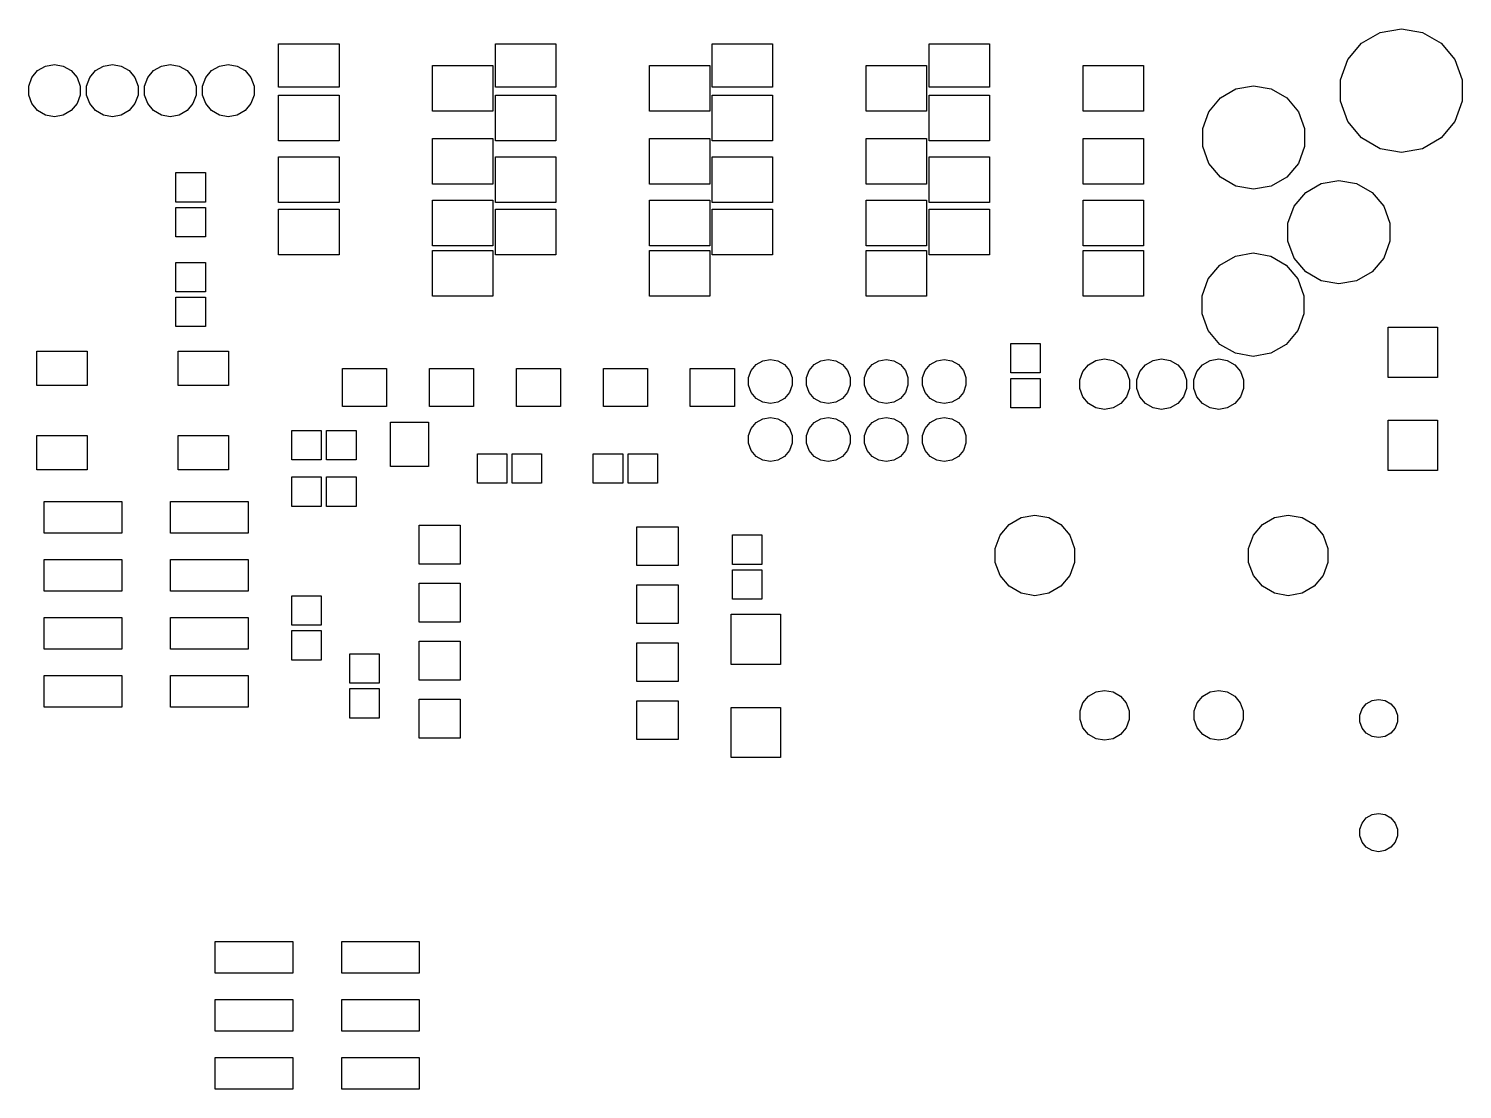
# Model space of a CAD drawing. Extents: x 0 to 100, y -163 to 0.
# Drawn here: x 37.4 to 100.2, y -46.2 to 0.2 of the extents above; entities that cross this region are included whole.
import ezdxf

# ---------------------------------------------------------------- set-up
doc = ezdxf.new("R2010")
doc.units = 0
doc.header["$MEASUREMENT"] = 0
doc.layers.add('BLACK', color=7, linetype='CONTINUOUS')

msp = doc.modelspace()

# ---------------------------------------------------------------- linework, layer by layer
at = {"layer": 'Black'}
for p, q in [((95.7578, -0.42378), (96.573, 0.04686)), ((96.573, 0.04686), (97.5, 0.21031)), ((97.5, 0.21031), (98.427, 0.04686)), ((98.427, 0.04686), (99.2422, -0.42378)), ((48.3029, -2.34744), (48.3029, -0.44884)), ((48.3029, -0.44884), (50.9508, -0.44884)), ((50.9508, -0.44884), (50.9508, -2.34744)), ((57.8029, -2.34744), (57.8029, -0.44884)), ((57.8029, -0.44884), (60.4508, -0.44884)), ((60.4508, -0.44884), (60.4508, -2.34744)), ((67.3029, -2.34744), (67.3029, -0.44884)), ((67.3029, -0.44884), (69.9508, -0.44884)), ((69.9508, -0.44884), (69.9508, -2.34744)), ((76.8029, -2.34744), (76.8029, -0.44884)), ((76.8029, -0.44884), (79.4508, -0.44884)), ((79.4508, -0.44884), (79.4508, -2.34744)), ((95.1528, -1.14484), (95.7578, -0.42378)), ((99.2422, -0.42378), (99.8472, -1.14484)), ((94.8309, -2.02936), (95.1528, -1.14484)), ((99.8472, -1.14484), (100.169, -2.02936)), ((37.4891, -1.92792), (37.7446, -1.62353)), ((37.7446, -1.62353), (38.0887, -1.42485)), ((38.0887, -1.42485), (38.48, -1.35585)), ((38.48, -1.35585), (38.8713, -1.42485)), ((38.8713, -1.42485), (39.2154, -1.62353)), ((39.2154, -1.62353), (39.4709, -1.92792)), ((40.0291, -1.92792), (40.2846, -1.62353)), ((40.2846, -1.62353), (40.6287, -1.42485)), ((40.6287, -1.42485), (41.02, -1.35585)), ((41.02, -1.35585), (41.4113, -1.42485)), ((41.4113, -1.42485), (41.7554, -1.62353)), ((41.7554, -1.62353), (42.0109, -1.92792)), ((42.5691, -1.92792), (42.8246, -1.62353)), ((42.8246, -1.62353), (43.1687, -1.42485)), ((43.1687, -1.42485), (43.56, -1.35585)), ((43.56, -1.35585), (43.9513, -1.42485)), ((43.9513, -1.42485), (44.2954, -1.62353)), ((44.2954, -1.62353), (44.5509, -1.92792)), ((45.1091, -1.92792), (45.3646, -1.62353)), ((45.3646, -1.62353), (45.7087, -1.42485)), ((45.7087, -1.42485), (46.1, -1.35585)), ((46.1, -1.35585), (46.4913, -1.42485)), ((46.4913, -1.42485), (46.8354, -1.62353)), ((46.8354, -1.62353), (47.0909, -1.92792)), ((55.0492, -3.39773), (55.0492, -1.40007)), ((55.0492, -1.40007), (57.6971, -1.40007)), ((57.6971, -1.40007), (57.6971, -3.39773)), ((64.5492, -3.39773), (64.5492, -1.40007)), ((64.5492, -1.40007), (67.1971, -1.40007)), ((67.1971, -1.40007), (67.1971, -3.39773)), ((74.0492, -3.39773), (74.0492, -1.40007)), ((74.0492, -1.40007), (76.6971, -1.40007)), ((76.6971, -1.40007), (76.6971, -3.39773)), ((83.5492, -3.39773), (83.5492, -1.40007)), ((83.5492, -1.40007), (86.1971, -1.40007)), ((86.1971, -1.40007), (86.1971, -3.39773)), ((37.3532, -2.30132), (37.4891, -1.92792)), ((37.3532, -2.69868), (37.3532, -2.30132)), ((39.4709, -1.92792), (39.6068, -2.30132)), ((39.6068, -2.30132), (39.6068, -2.69868)), ((39.8932, -2.30132), (40.0291, -1.92792)), ((39.8932, -2.69868), (39.8932, -2.30132)), ((42.0109, -1.92792), (42.1468, -2.30132)), ((42.1468, -2.30132), (42.1468, -2.69868)), ((42.4332, -2.30132), (42.5691, -1.92792)), ((42.4332, -2.69868), (42.4332, -2.30132)), ((44.5509, -1.92792), (44.6868, -2.30132)), ((44.6868, -2.30132), (44.6868, -2.69868)), ((44.9732, -2.30132), (45.1091, -1.92792)), ((44.9732, -2.69868), (44.9732, -2.30132)), ((47.0909, -1.92792), (47.2268, -2.30132)), ((47.2268, -2.30132), (47.2268, -2.69868)), ((50.9508, -2.34744), (48.3029, -2.34744)), ((60.4508, -2.34744), (57.8029, -2.34744)), ((69.9508, -2.34744), (67.3029, -2.34744)), ((79.4508, -2.34744), (76.8029, -2.34744)), ((89.5688, -2.82113), (90.2504, -2.42763)), ((90.2504, -2.42763), (91.0254, -2.29098)), ((91.0254, -2.29098), (91.8004, -2.42763)), ((91.8004, -2.42763), (92.482, -2.82113)), ((94.8309, -2.97064), (94.8309, -2.02936)), ((100.169, -2.02936), (100.169, -2.97064)), ((37.4891, -3.07208), (37.3532, -2.69868)), ((37.7446, -3.37647), (37.4891, -3.07208)), ((39.4709, -3.07208), (39.2154, -3.37647)), ((39.6068, -2.69868), (39.4709, -3.07208)), ((40.0291, -3.07208), (39.8932, -2.69868)), ((40.2846, -3.37647), (40.0291, -3.07208)), ((42.0109, -3.07208), (41.7554, -3.37647)), ((42.1468, -2.69868), (42.0109, -3.07208)), ((42.5691, -3.07208), (42.4332, -2.69868)), ((42.8246, -3.37647), (42.5691, -3.07208)), ((44.5509, -3.07208), (44.2954, -3.37647)), ((44.6868, -2.69868), (44.5509, -3.07208)), ((45.1091, -3.07208), (44.9732, -2.69868)), ((45.3646, -3.37647), (45.1091, -3.07208)), ((47.0909, -3.07208), (46.8354, -3.37647)), ((47.2268, -2.69868), (47.0909, -3.07208)), ((48.3029, -4.69821), (48.3029, -2.70055)), ((48.3029, -2.70055), (50.9508, -2.70055)), ((50.9508, -2.70055), (50.9508, -4.69821)), ((57.8029, -4.69821), (57.8029, -2.70055)), ((57.8029, -2.70055), (60.4508, -2.70055)), ((60.4508, -2.70055), (60.4508, -4.69821)), ((67.3029, -4.69821), (67.3029, -2.70055)), ((67.3029, -2.70055), (69.9508, -2.70055)), ((69.9508, -2.70055), (69.9508, -4.69821)), ((76.8029, -4.69821), (76.8029, -2.70055)), ((76.8029, -2.70055), (79.4508, -2.70055)), ((79.4508, -2.70055), (79.4508, -4.69821)), ((89.063, -3.42399), (89.5688, -2.82113)), ((92.482, -2.82113), (92.9878, -3.42399)), ((95.1528, -3.85516), (94.8309, -2.97064)), ((100.169, -2.97064), (99.8472, -3.85516)), ((38.0887, -3.57515), (37.7446, -3.37647)), ((38.48, -3.64415), (38.0887, -3.57515)), ((38.8713, -3.57515), (38.48, -3.64415)), ((39.2154, -3.37647), (38.8713, -3.57515)), ((40.6287, -3.57515), (40.2846, -3.37647)), ((41.02, -3.64415), (40.6287, -3.57515)), ((41.4113, -3.57515), (41.02, -3.64415)), ((41.7554, -3.37647), (41.4113, -3.57515)), ((43.1687, -3.57515), (42.8246, -3.37647)), ((43.56, -3.64415), (43.1687, -3.57515)), ((43.9513, -3.57515), (43.56, -3.64415)), ((44.2954, -3.37647), (43.9513, -3.57515)), ((45.7087, -3.57515), (45.3646, -3.37647)), ((46.1, -3.64415), (45.7087, -3.57515)), ((46.4913, -3.57515), (46.1, -3.64415)), ((46.8354, -3.37647), (46.4913, -3.57515)), ((57.6971, -3.39773), (55.0492, -3.39773)), ((67.1971, -3.39773), (64.5492, -3.39773)), ((76.6971, -3.39773), (74.0492, -3.39773)), ((86.1971, -3.39773), (83.5492, -3.39773)), ((88.7938, -4.16351), (89.063, -3.42399)), ((92.9878, -3.42399), (93.257, -4.16351)), ((88.7938, -4.95049), (88.7938, -4.16351)), ((93.257, -4.16351), (93.257, -4.95049)), ((95.7578, -4.57622), (95.1528, -3.85516)), ((99.8472, -3.85516), (99.2422, -4.57622)), ((50.9508, -4.69821), (48.3029, -4.69821)), ((55.0492, -6.59813), (55.0492, -4.60047)), ((55.0492, -4.60047), (57.6971, -4.60047)), ((57.6971, -4.60047), (57.6971, -6.59813)), ((60.4508, -4.69821), (57.8029, -4.69821)), ((64.5492, -6.59813), (64.5492, -4.60047)), ((64.5492, -4.60047), (67.1971, -4.60047)), ((67.1971, -4.60047), (67.1971, -6.59813)), ((69.9508, -4.69821), (67.3029, -4.69821)), ((74.0492, -6.59813), (74.0492, -4.60047)), ((74.0492, -4.60047), (76.6971, -4.60047)), ((76.6971, -4.60047), (76.6971, -6.59813)), ((79.4508, -4.69821), (76.8029, -4.69821)), ((83.5492, -6.59813), (83.5492, -4.60047)), ((83.5492, -4.60047), (86.1971, -4.60047)), ((86.1971, -4.60047), (86.1971, -6.59813)), ((89.063, -5.69001), (88.7938, -4.95049)), ((93.257, -4.95049), (92.9878, -5.69001)), ((96.573, -5.04686), (95.7578, -4.57622)), ((99.2422, -4.57622), (98.427, -5.04686)), ((48.3029, -7.39823), (48.3029, -5.40057)), ((48.3029, -5.40057), (50.9508, -5.40057)), ((50.9508, -5.40057), (50.9508, -7.39823)), ((57.8029, -7.39823), (57.8029, -5.40057)), ((57.8029, -5.40057), (60.4508, -5.40057)), ((60.4508, -5.40057), (60.4508, -7.39823)), ((67.3029, -7.39823), (67.3029, -5.40057)), ((67.3029, -5.40057), (69.9508, -5.40057)), ((69.9508, -5.40057), (69.9508, -7.39823)), ((76.8029, -7.39823), (76.8029, -5.40057)), ((76.8029, -5.40057), (79.4508, -5.40057)), ((79.4508, -5.40057), (79.4508, -7.39823)), ((97.5, -5.21031), (96.573, -5.04686)), ((98.427, -5.04686), (97.5, -5.21031)), ((43.8055, -7.3825), (43.8055, -6.0935)), ((43.8055, -6.0935), (45.0945, -6.0935)), ((45.0945, -6.0935), (45.0945, -7.3825)), ((89.5688, -6.29287), (89.063, -5.69001)), ((92.9878, -5.69001), (92.482, -6.29287)), ((57.6971, -6.59813), (55.0492, -6.59813)), ((67.1971, -6.59813), (64.5492, -6.59813)), ((76.6971, -6.59813), (74.0492, -6.59813)), ((86.1971, -6.59813), (83.5492, -6.59813)), ((90.2504, -6.68636), (89.5688, -6.29287)), ((91.0254, -6.82302), (90.2504, -6.68636)), ((91.8004, -6.68636), (91.0254, -6.82302)), ((92.482, -6.29287), (91.8004, -6.68636)), ((93.305, -6.96413), (93.9866, -6.57063)), ((93.9866, -6.57063), (94.7616, -6.43398)), ((94.7616, -6.43398), (95.5366, -6.57063)), ((95.5366, -6.57063), (96.2182, -6.96413)), ((45.0945, -7.3825), (43.8055, -7.3825)), ((50.9508, -7.39823), (48.3029, -7.39823)), ((55.0492, -9.29815), (55.0492, -7.30049)), ((55.0492, -7.30049), (57.6971, -7.30049)), ((57.6971, -7.30049), (57.6971, -9.29815)), ((60.4508, -7.39823), (57.8029, -7.39823)), ((64.5492, -9.29815), (64.5492, -7.30049)), ((64.5492, -7.30049), (67.1971, -7.30049)), ((67.1971, -7.30049), (67.1971, -9.29815)), ((69.9508, -7.39823), (67.3029, -7.39823)), ((74.0492, -9.29815), (74.0492, -7.30049)), ((74.0492, -7.30049), (76.6971, -7.30049)), ((76.6971, -7.30049), (76.6971, -9.29815)), ((79.4508, -7.39823), (76.8029, -7.39823)), ((83.5492, -9.29815), (83.5492, -7.30049)), ((83.5492, -7.30049), (86.1971, -7.30049)), ((86.1971, -7.30049), (86.1971, -9.29815)), ((92.7992, -7.56699), (93.305, -6.96413)), ((96.2182, -6.96413), (96.724, -7.56699)), ((43.8055, -8.9065), (43.8055, -7.6175)), ((43.8055, -7.6175), (45.0945, -7.6175)), ((45.0945, -7.6175), (45.0945, -8.9065)), ((48.3029, -9.69693), (48.3029, -7.69927)), ((48.3029, -7.69927), (50.9508, -7.69927)), ((50.9508, -7.69927), (50.9508, -9.69693)), ((57.8029, -9.69693), (57.8029, -7.69927)), ((57.8029, -7.69927), (60.4508, -7.69927)), ((60.4508, -7.69927), (60.4508, -9.69693)), ((67.3029, -9.69693), (67.3029, -7.69927)), ((67.3029, -7.69927), (69.9508, -7.69927)), ((69.9508, -7.69927), (69.9508, -9.69693)), ((76.8029, -9.69693), (76.8029, -7.69927)), ((76.8029, -7.69927), (79.4508, -7.69927)), ((79.4508, -7.69927), (79.4508, -9.69693)), ((92.53, -8.30651), (92.7992, -7.56699)), ((96.724, -7.56699), (96.9932, -8.30651)), ((92.53, -9.09349), (92.53, -8.30651)), ((96.9932, -8.30651), (96.9932, -9.09349)), ((45.0945, -8.9065), (43.8055, -8.9065)), ((57.6971, -9.29815), (55.0492, -9.29815)), ((67.1971, -9.29815), (64.5492, -9.29815)), ((76.6971, -9.29815), (74.0492, -9.29815)), ((86.1971, -9.29815), (83.5492, -9.29815)), ((92.7992, -9.83301), (92.53, -9.09349)), ((96.9932, -9.09349), (96.724, -9.83301)), ((43.8055, -11.3125), (43.8055, -10.0235)), ((43.8055, -10.0235), (45.0945, -10.0235)), ((45.0945, -10.0235), (45.0945, -11.3125)), ((50.9508, -9.69693), (48.3029, -9.69693)), ((55.0492, -11.4978), (55.0492, -9.50013)), ((55.0492, -9.50013), (57.6971, -9.50013)), ((57.6971, -9.50013), (57.6971, -11.4978)), ((60.4508, -9.69693), (57.8029, -9.69693)), ((64.5492, -11.4978), (64.5492, -9.50013)), ((64.5492, -9.50013), (67.1971, -9.50013)), ((67.1971, -9.50013), (67.1971, -11.4978)), ((69.9508, -9.69693), (67.3029, -9.69693)), ((74.0492, -11.4978), (74.0492, -9.50013)), ((74.0492, -9.50013), (76.6971, -9.50013)), ((76.6971, -9.50013), (76.6971, -11.4978)), ((79.4508, -9.69693), (76.8029, -9.69693)), ((83.5492, -11.4978), (83.5492, -9.50013)), ((83.5492, -9.50013), (86.1971, -9.50013)), ((86.1971, -9.50013), (86.1971, -11.4978)), ((89.5434, -10.1419), (90.225, -9.74843)), ((90.225, -9.74843), (91, -9.61178)), ((91, -9.61178), (91.775, -9.74843)), ((91.775, -9.74843), (92.4566, -10.1419)), ((93.305, -10.4359), (92.7992, -9.83301)), ((96.724, -9.83301), (96.2182, -10.4359)), ((89.0376, -10.7448), (89.5434, -10.1419)), ((92.4566, -10.1419), (92.9624, -10.7448)), ((93.9866, -10.8294), (93.305, -10.4359)), ((96.2182, -10.4359), (95.5366, -10.8294)), ((88.7684, -11.4843), (89.0376, -10.7448)), ((92.9624, -10.7448), (93.2316, -11.4843)), ((94.7616, -10.966), (93.9866, -10.8294)), ((95.5366, -10.8294), (94.7616, -10.966)), ((45.0945, -11.3125), (43.8055, -11.3125)), ((43.8055, -12.8365), (43.8055, -11.5475)), ((43.8055, -11.5475), (45.0945, -11.5475)), ((45.0945, -11.5475), (45.0945, -12.8365)), ((57.6971, -11.4978), (55.0492, -11.4978)), ((67.1971, -11.4978), (64.5492, -11.4978)), ((76.6971, -11.4978), (74.0492, -11.4978)), ((86.1971, -11.4978), (83.5492, -11.4978)), ((88.7684, -12.2713), (88.7684, -11.4843)), ((93.2316, -11.4843), (93.2316, -12.2713)), ((89.0376, -13.0108), (88.7684, -12.2713)), ((93.2316, -12.2713), (92.9624, -13.0108)), ((45.0945, -12.8365), (43.8055, -12.8365)), ((89.5434, -13.6137), (89.0376, -13.0108)), ((92.9624, -13.0108), (92.4566, -13.6137)), ((96.9161, -15.0595), (96.9161, -12.8612)), ((96.9161, -12.8612), (99.0839, -12.8612)), ((99.0839, -12.8612), (99.0839, -15.0595)), ((80.3815, -14.8685), (80.3815, -13.5795)), ((80.3815, -13.5795), (81.6705, -13.5795)), ((81.6705, -13.5795), (81.6705, -14.8685)), ((90.225, -14.0072), (89.5434, -13.6137)), ((92.4566, -13.6137), (91.775, -14.0072)), ((37.71, -15.41), (37.71, -13.91)), ((37.71, -13.91), (39.91, -13.91)), ((39.91, -13.91), (39.91, -15.41)), ((43.91, -15.41), (43.91, -13.91)), ((43.91, -13.91), (46.11, -13.91)), ((46.11, -13.91), (46.11, -15.41)), ((69.2293, -14.5002), (69.5197, -14.3326)), ((69.5197, -14.3326), (69.85, -14.2743)), ((69.85, -14.2743), (70.1803, -14.3326)), ((70.1803, -14.3326), (70.4707, -14.5002)), ((71.7693, -14.5002), (72.0597, -14.3326)), ((72.0597, -14.3326), (72.39, -14.2743)), ((72.39, -14.2743), (72.7203, -14.3326)), ((72.7203, -14.3326), (73.0107, -14.5002)), ((74.3093, -14.5002), (74.5997, -14.3326)), ((74.5997, -14.3326), (74.93, -14.2743)), ((74.93, -14.2743), (75.2603, -14.3326)), ((75.2603, -14.3326), (75.5507, -14.5002)), ((76.8493, -14.5002), (77.1397, -14.3326)), ((77.1397, -14.3326), (77.47, -14.2743)), ((77.47, -14.2743), (77.8003, -14.3326)), ((77.8003, -14.3326), (78.0907, -14.5002)), ((83.7852, -14.5141), (84.1173, -14.3224)), ((84.1173, -14.3224), (84.495, -14.2558)), ((84.495, -14.2558), (84.8727, -14.3224)), ((84.8727, -14.3224), (85.2048, -14.5141)), ((86.2852, -14.5141), (86.6173, -14.3224)), ((86.6173, -14.3224), (86.995, -14.2558)), ((86.995, -14.2558), (87.3727, -14.3224)), ((87.3727, -14.3224), (87.7048, -14.5141)), ((88.7852, -14.5141), (89.1173, -14.3224)), ((89.1173, -14.3224), (89.495, -14.2558)), ((89.495, -14.2558), (89.8727, -14.3224)), ((89.8727, -14.3224), (90.2048, -14.5141)), ((91, -14.1438), (90.225, -14.0072)), ((91.775, -14.0072), (91, -14.1438)), ((51.1025, -14.665), (52.1375, -14.665)), ((51.1025, -16.335), (51.1025, -14.665)), ((52.1375, -14.665), (53.0375, -14.665)), ((53.0375, -14.665), (53.0375, -16.335)), ((54.9125, -14.665), (55.9475, -14.665)), ((54.9125, -16.335), (54.9125, -14.665)), ((55.9475, -14.665), (56.8475, -14.665)), ((56.8475, -14.665), (56.8475, -16.335)), ((58.7225, -14.665), (59.7575, -14.665)), ((58.7225, -16.335), (58.7225, -14.665)), ((59.7575, -14.665), (60.6575, -14.665)), ((60.6575, -14.665), (60.6575, -16.335)), ((62.5325, -14.665), (63.5675, -14.665)), ((62.5325, -16.335), (62.5325, -14.665)), ((63.5675, -14.665), (64.4675, -14.665)), ((64.4675, -14.665), (64.4675, -16.335)), ((66.3425, -14.665), (67.3775, -14.665)), ((66.3425, -16.335), (66.3425, -14.665)), ((67.3775, -14.665), (68.2775, -14.665)), ((68.2775, -14.665), (68.2775, -16.335)), ((68.899, -15.0723), (69.0137, -14.7572)), ((68.899, -15.4077), (68.899, -15.0723)), ((69.0137, -14.7572), (69.2293, -14.5002)), ((70.4707, -14.5002), (70.6863, -14.7572)), ((70.6863, -14.7572), (70.801, -15.0723)), ((70.801, -15.0723), (70.801, -15.4077)), ((71.439, -15.0723), (71.5537, -14.7572)), ((71.439, -15.4077), (71.439, -15.0723)), ((71.5537, -14.7572), (71.7693, -14.5002)), ((73.0107, -14.5002), (73.2263, -14.7572)), ((73.2263, -14.7572), (73.341, -15.0723)), ((73.341, -15.0723), (73.341, -15.4077)), ((73.979, -15.0723), (74.0937, -14.7572)), ((73.979, -15.4077), (73.979, -15.0723)), ((74.0937, -14.7572), (74.3093, -14.5002)), ((75.5507, -14.5002), (75.7663, -14.7572)), ((75.7663, -14.7572), (75.881, -15.0723)), ((75.881, -15.0723), (75.881, -15.4077)), ((76.519, -15.0723), (76.6337, -14.7572)), ((76.519, -15.4077), (76.519, -15.0723)), ((76.6337, -14.7572), (76.8493, -14.5002)), ((78.0907, -14.5002), (78.3063, -14.7572)), ((78.3063, -14.7572), (78.421, -15.0723)), ((78.421, -15.0723), (78.421, -15.4077)), ((81.6705, -14.8685), (80.3815, -14.8685)), ((83.4076, -15.1683), (83.5387, -14.8079)), ((83.5387, -14.8079), (83.7852, -14.5141)), ((85.2048, -14.5141), (85.4513, -14.8079)), ((85.4513, -14.8079), (85.5824, -15.1683)), ((85.9076, -15.1683), (86.0387, -14.8079)), ((86.0387, -14.8079), (86.2852, -14.5141)), ((87.7048, -14.5141), (87.9513, -14.8079)), ((87.9513, -14.8079), (88.0824, -15.1683)), ((88.4076, -15.1683), (88.5387, -14.8079)), ((88.5387, -14.8079), (88.7852, -14.5141)), ((90.2048, -14.5141), (90.4513, -14.8079)), ((90.4513, -14.8079), (90.5824, -15.1683)), ((99.0839, -15.0595), (96.9161, -15.0595)), ((39.91, -15.41), (37.71, -15.41)), ((46.11, -15.41), (43.91, -15.41)), ((69.0137, -15.7228), (68.899, -15.4077)), ((70.801, -15.4077), (70.6863, -15.7228)), ((71.5537, -15.7228), (71.439, -15.4077)), ((73.341, -15.4077), (73.2263, -15.7228)), ((74.0937, -15.7228), (73.979, -15.4077)), ((75.881, -15.4077), (75.7663, -15.7228)), ((76.6337, -15.7228), (76.519, -15.4077)), ((78.421, -15.4077), (78.3063, -15.7228)), ((80.3815, -16.3925), (80.3815, -15.1035)), ((80.3815, -15.1035), (81.6705, -15.1035)), ((81.6705, -15.1035), (81.6705, -16.3925)), ((83.4076, -15.5517), (83.4076, -15.1683)), ((83.5387, -15.9121), (83.4076, -15.5517)), ((85.5824, -15.5517), (85.4513, -15.9121)), ((85.5824, -15.1683), (85.5824, -15.5517)), ((85.9076, -15.5517), (85.9076, -15.1683)), ((86.0387, -15.9121), (85.9076, -15.5517)), ((88.0824, -15.5517), (87.9513, -15.9121)), ((88.0824, -15.1683), (88.0824, -15.5517)), ((88.4076, -15.5517), (88.4076, -15.1683)), ((88.5387, -15.9121), (88.4076, -15.5517)), ((90.5824, -15.5517), (90.4513, -15.9121)), ((90.5824, -15.1683), (90.5824, -15.5517)), ((69.2293, -15.9797), (69.0137, -15.7228)), ((69.5197, -16.1474), (69.2293, -15.9797)), ((69.85, -16.2057), (69.5197, -16.1474)), ((70.1803, -16.1474), (69.85, -16.2057)), ((70.4707, -15.9797), (70.1803, -16.1474)), ((70.6863, -15.7228), (70.4707, -15.9797)), ((71.7693, -15.9797), (71.5537, -15.7228)), ((72.0597, -16.1474), (71.7693, -15.9797)), ((72.39, -16.2057), (72.0597, -16.1474)), ((72.7203, -16.1474), (72.39, -16.2057)), ((73.0107, -15.9797), (72.7203, -16.1474)), ((73.2263, -15.7228), (73.0107, -15.9797)), ((74.3093, -15.9797), (74.0937, -15.7228)), ((74.5997, -16.1474), (74.3093, -15.9797)), ((74.93, -16.2057), (74.5997, -16.1474)), ((75.2603, -16.1474), (74.93, -16.2057)), ((75.5507, -15.9797), (75.2603, -16.1474)), ((75.7663, -15.7228), (75.5507, -15.9797)), ((76.8493, -15.9797), (76.6337, -15.7228)), ((77.1397, -16.1474), (76.8493, -15.9797)), ((77.47, -16.2057), (77.1397, -16.1474)), ((77.8003, -16.1474), (77.47, -16.2057)), ((78.0907, -15.9797), (77.8003, -16.1474)), ((78.3063, -15.7228), (78.0907, -15.9797)), ((83.7852, -16.2059), (83.5387, -15.9121)), ((84.1173, -16.3976), (83.7852, -16.2059)), ((85.2048, -16.2059), (84.8727, -16.3976)), ((85.4513, -15.9121), (85.2048, -16.2059)), ((86.2852, -16.2059), (86.0387, -15.9121)), ((86.6173, -16.3976), (86.2852, -16.2059)), ((87.7048, -16.2059), (87.3727, -16.3976)), ((87.9513, -15.9121), (87.7048, -16.2059)), ((88.7852, -16.2059), (88.5387, -15.9121)), ((89.1173, -16.3976), (88.7852, -16.2059)), ((90.2048, -16.2059), (89.8727, -16.3976)), ((90.4513, -15.9121), (90.2048, -16.2059)), ((52.0025, -16.335), (51.1025, -16.335)), ((53.0375, -16.335), (52.0025, -16.335)), ((55.8125, -16.335), (54.9125, -16.335)), ((56.8475, -16.335), (55.8125, -16.335)), ((59.6225, -16.335), (58.7225, -16.335)), ((59.7575, -16.335), (59.6225, -16.335)), ((60.6575, -16.335), (59.7575, -16.335)), ((63.4325, -16.335), (62.5325, -16.335)), ((64.4675, -16.335), (63.4325, -16.335)), ((67.2425, -16.335), (66.3425, -16.335)), ((67.3775, -16.335), (67.2425, -16.335)), ((68.2775, -16.335), (67.3775, -16.335)), ((69.2293, -17.0403), (69.5197, -16.8726)), ((69.5197, -16.8726), (69.85, -16.8143)), ((69.85, -16.8143), (70.1803, -16.8726)), ((70.1803, -16.8726), (70.4707, -17.0403)), ((71.7693, -17.0403), (72.0597, -16.8726)), ((72.0597, -16.8726), (72.39, -16.8143)), ((72.39, -16.8143), (72.7203, -16.8726)), ((72.7203, -16.8726), (73.0107, -17.0403)), ((74.3093, -17.0403), (74.5997, -16.8726)), ((74.5997, -16.8726), (74.93, -16.8143)), ((74.93, -16.8143), (75.2603, -16.8726)), ((75.2603, -16.8726), (75.5507, -17.0403)), ((76.8493, -17.0403), (77.1397, -16.8726)), ((77.1397, -16.8726), (77.47, -16.8143)), ((77.47, -16.8143), (77.8003, -16.8726)), ((77.8003, -16.8726), (78.0907, -17.0403)), ((81.6705, -16.3925), (80.3815, -16.3925)), ((84.495, -16.4642), (84.1173, -16.3976)), ((84.8727, -16.3976), (84.495, -16.4642)), ((86.995, -16.4642), (86.6173, -16.3976)), ((87.3727, -16.3976), (86.995, -16.4642)), ((89.495, -16.4642), (89.1173, -16.3976)), ((89.8727, -16.3976), (89.495, -16.4642)), ((96.9161, -19.1388), (96.9161, -16.9405)), ((96.9161, -16.9405), (99.0839, -16.9405)), ((99.0839, -16.9405), (99.0839, -19.1388)), ((48.8855, -18.6785), (48.8855, -17.3895)), ((48.8855, -17.3895), (50.1745, -17.3895)), ((50.1745, -17.3895), (50.1745, -18.6785)), ((50.4095, -18.6785), (50.4095, -17.3895)), ((50.4095, -17.3895), (51.6985, -17.3895)), ((51.6985, -17.3895), (51.6985, -18.6785)), ((53.205, -17.9225), (53.205, -17.0225)), ((53.205, -17.0225), (54.875, -17.0225)), ((54.875, -17.0225), (54.875, -18.0575)), ((68.899, -17.6123), (69.0137, -17.2972)), ((69.0137, -17.2972), (69.2293, -17.0403)), ((70.4707, -17.0403), (70.6863, -17.2972)), ((70.6863, -17.2972), (70.801, -17.6123)), ((71.439, -17.6123), (71.5537, -17.2972)), ((71.5537, -17.2972), (71.7693, -17.0403)), ((73.0107, -17.0403), (73.2263, -17.2972)), ((73.2263, -17.2972), (73.341, -17.6123)), ((73.979, -17.6123), (74.0937, -17.2972)), ((74.0937, -17.2972), (74.3093, -17.0403)), ((75.5507, -17.0403), (75.7663, -17.2972)), ((75.7663, -17.2972), (75.881, -17.6123)), ((76.519, -17.6123), (76.6337, -17.2972)), ((76.6337, -17.2972), (76.8493, -17.0403)), ((78.0907, -17.0403), (78.3063, -17.2972)), ((78.3063, -17.2972), (78.421, -17.6123)), ((37.71, -19.11), (37.71, -17.61)), ((37.71, -17.61), (39.91, -17.61)), ((39.91, -17.61), (39.91, -19.11)), ((43.91, -19.11), (43.91, -17.61)), ((43.91, -17.61), (46.11, -17.61)), ((46.11, -17.61), (46.11, -19.11)), ((53.205, -18.9575), (53.205, -17.9225)), ((54.875, -18.0575), (54.875, -18.9575)), ((68.899, -17.9477), (68.899, -17.6123)), ((69.0137, -18.2628), (68.899, -17.9477)), ((70.801, -17.9477), (70.6863, -18.2628)), ((70.801, -17.6123), (70.801, -17.9477)), ((71.439, -17.9477), (71.439, -17.6123)), ((71.5537, -18.2628), (71.439, -17.9477)), ((73.341, -17.9477), (73.2263, -18.2628)), ((73.341, -17.6123), (73.341, -17.9477)), ((73.979, -17.9477), (73.979, -17.6123)), ((74.0937, -18.2628), (73.979, -17.9477)), ((75.881, -17.9477), (75.7663, -18.2628)), ((75.881, -17.6123), (75.881, -17.9477)), ((76.519, -17.9477), (76.519, -17.6123)), ((76.6337, -18.2628), (76.519, -17.9477)), ((78.421, -17.9477), (78.3063, -18.2628)), ((78.421, -17.6123), (78.421, -17.9477)), ((50.1745, -18.6785), (48.8855, -18.6785)), ((51.6985, -18.6785), (50.4095, -18.6785)), ((57.0135, -19.6945), (57.0135, -18.4055)), ((57.0135, -18.4055), (58.3025, -18.4055)), ((58.3025, -18.4055), (58.3025, -19.6945)), ((58.5375, -19.6945), (58.5375, -18.4055)), ((58.5375, -18.4055), (59.8265, -18.4055)), ((59.8265, -18.4055), (59.8265, -19.6945)), ((62.0935, -19.6945), (62.0935, -18.4055)), ((62.0935, -18.4055), (63.3825, -18.4055)), ((63.3825, -18.4055), (63.3825, -19.6945)), ((63.6175, -19.6945), (63.6175, -18.4055)), ((63.6175, -18.4055), (64.9065, -18.4055)), ((64.9065, -18.4055), (64.9065, -19.6945)), ((69.2293, -18.5197), (69.0137, -18.2628)), ((69.5197, -18.6874), (69.2293, -18.5197)), ((69.85, -18.7457), (69.5197, -18.6874)), ((70.1803, -18.6874), (69.85, -18.7457)), ((70.4707, -18.5197), (70.1803, -18.6874)), ((70.6863, -18.2628), (70.4707, -18.5197)), ((71.7693, -18.5197), (71.5537, -18.2628)), ((72.0597, -18.6874), (71.7693, -18.5197)), ((72.39, -18.7457), (72.0597, -18.6874)), ((72.7203, -18.6874), (72.39, -18.7457)), ((73.0107, -18.5197), (72.7203, -18.6874)), ((73.2263, -18.2628), (73.0107, -18.5197)), ((74.3093, -18.5197), (74.0937, -18.2628)), ((74.5997, -18.6874), (74.3093, -18.5197)), ((74.93, -18.7457), (74.5997, -18.6874)), ((75.2603, -18.6874), (74.93, -18.7457)), ((75.5507, -18.5197), (75.2603, -18.6874)), ((75.7663, -18.2628), (75.5507, -18.5197)), ((76.8493, -18.5197), (76.6337, -18.2628)), ((77.1397, -18.6874), (76.8493, -18.5197)), ((77.47, -18.7457), (77.1397, -18.6874)), ((77.8003, -18.6874), (77.47, -18.7457)), ((78.0907, -18.5197), (77.8003, -18.6874)), ((78.3063, -18.2628), (78.0907, -18.5197)), ((39.91, -19.11), (37.71, -19.11)), ((46.11, -19.11), (43.91, -19.11)), ((48.8855, -20.7105), (48.8855, -19.4215)), ((48.8855, -19.4215), (50.1745, -19.4215)), ((50.1745, -19.4215), (50.1745, -20.7105)), ((50.4095, -20.7105), (50.4095, -19.4215)), ((50.4095, -19.4215), (51.6985, -19.4215)), ((51.6985, -19.4215), (51.6985, -20.7105)), ((54.875, -18.9575), (53.205, -18.9575)), ((99.0839, -19.1388), (96.9161, -19.1388)), ((58.3025, -19.6945), (57.0135, -19.6945)), ((59.8265, -19.6945), (58.5375, -19.6945)), ((63.3825, -19.6945), (62.0935, -19.6945)), ((64.9065, -19.6945), (63.6175, -19.6945)), ((38.03, -21.89), (38.03, -20.49)), ((38.03, -20.49), (41.43, -20.49)), ((41.43, -20.49), (41.43, -21.89)), ((43.57, -21.89), (43.57, -20.49)), ((43.57, -20.49), (46.97, -20.49)), ((46.97, -20.49), (46.97, -21.89)), ((50.1745, -20.7105), (48.8855, -20.7105)), ((51.6985, -20.7105), (50.4095, -20.7105)), ((80.3107, -21.5082), (80.8414, -21.2017)), ((80.8414, -21.2017), (81.445, -21.0953)), ((81.445, -21.0953), (82.0486, -21.2017)), ((82.0486, -21.2017), (82.5793, -21.5082)), ((91.4107, -21.5082), (91.9414, -21.2017)), ((91.9414, -21.2017), (92.545, -21.0953)), ((92.545, -21.0953), (93.1486, -21.2017)), ((93.1486, -21.2017), (93.6793, -21.5082)), ((41.43, -21.89), (38.03, -21.89)), ((46.97, -21.89), (43.57, -21.89)), ((54.464, -23.236), (54.464, -21.536)), ((54.464, -21.536), (56.264, -21.536)), ((56.264, -21.536), (56.264, -23.236)), ((64.004, -23.306), (64.004, -21.606)), ((64.004, -21.606), (65.804, -21.606)), ((65.804, -21.606), (65.804, -23.306)), ((68.1895, -23.2505), (68.1895, -21.9615)), ((68.1895, -21.9615), (69.4785, -21.9615)), ((69.4785, -21.9615), (69.4785, -23.2505)), ((79.7071, -22.5536), (79.9167, -21.9776)), ((79.9167, -21.9776), (80.3107, -21.5082)), ((82.5793, -21.5082), (82.9733, -21.9776)), ((82.9733, -21.9776), (83.1829, -22.5536)), ((90.8071, -22.5536), (91.0167, -21.9776)), ((91.0167, -21.9776), (91.4107, -21.5082)), ((93.6793, -21.5082), (94.0733, -21.9776)), ((94.0733, -21.9776), (94.2829, -22.5536)), ((79.7071, -23.1664), (79.7071, -22.5536)), ((83.1829, -22.5536), (83.1829, -23.1664)), ((90.8071, -23.1664), (90.8071, -22.5536)), ((94.2829, -22.5536), (94.2829, -23.1664)), ((38.03, -24.43), (38.03, -23.03)), ((38.03, -23.03), (41.43, -23.03)), ((41.43, -23.03), (41.43, -24.43)), ((43.57, -24.43), (43.57, -23.03)), ((43.57, -23.03), (46.97, -23.03)), ((46.97, -23.03), (46.97, -24.43)), ((56.264, -23.236), (54.464, -23.236)), ((79.9167, -23.7424), (79.7071, -23.1664)), ((83.1829, -23.1664), (82.9733, -23.7424)), ((91.0167, -23.7424), (90.8071, -23.1664)), ((94.2829, -23.1664), (94.0733, -23.7424)), ((65.804, -23.306), (64.004, -23.306)), ((69.4785, -23.2505), (68.1895, -23.2505)), ((68.1895, -24.7745), (68.1895, -23.4855)), ((68.1895, -23.4855), (69.4785, -23.4855)), ((69.4785, -23.4855), (69.4785, -24.7745)), ((80.3107, -24.2118), (79.9167, -23.7424)), ((82.9733, -23.7424), (82.5793, -24.2118)), ((91.4107, -24.2118), (91.0167, -23.7424)), ((94.0733, -23.7424), (93.6793, -24.2118)), ((41.43, -24.43), (38.03, -24.43)), ((46.97, -24.43), (43.57, -24.43)), ((54.464, -25.776), (54.464, -24.076)), ((54.464, -24.076), (56.264, -24.076)), ((56.264, -24.076), (56.264, -25.776)), ((64.004, -25.846), (64.004, -24.146)), ((64.004, -24.146), (65.804, -24.146)), ((65.804, -24.146), (65.804, -25.846)), ((80.8414, -24.5183), (80.3107, -24.2118)), ((82.5793, -24.2118), (82.0486, -24.5183)), ((91.9414, -24.5183), (91.4107, -24.2118)), ((93.6793, -24.2118), (93.1486, -24.5183)), ((48.8855, -25.9175), (48.8855, -24.6285)), ((48.8855, -24.6285), (50.1745, -24.6285)), ((50.1745, -24.6285), (50.1745, -25.9175)), ((69.4785, -24.7745), (68.1895, -24.7745)), ((81.445, -24.6247), (80.8414, -24.5183)), ((82.0486, -24.5183), (81.445, -24.6247)), ((92.545, -24.6247), (91.9414, -24.5183)), ((93.1486, -24.5183), (92.545, -24.6247)), ((38.03, -26.97), (38.03, -25.57)), ((38.03, -25.57), (41.43, -25.57)), ((41.43, -25.57), (41.43, -26.97)), ((43.57, -26.97), (43.57, -25.57)), ((43.57, -25.57), (46.97, -25.57)), ((46.97, -25.57), (46.97, -26.97)), ((68.1311, -27.6345), (68.1311, -25.4362)), ((68.1311, -25.4362), (70.2989, -25.4362)), ((70.2989, -25.4362), (70.2989, -27.6345)), ((50.1745, -25.9175), (48.8855, -25.9175)), ((48.8855, -27.4415), (48.8855, -26.1525)), ((48.8855, -26.1525), (50.1745, -26.1525)), ((50.1745, -26.1525), (50.1745, -27.4415)), ((56.264, -25.776), (54.464, -25.776)), ((65.804, -25.846), (64.004, -25.846)), ((41.43, -26.97), (38.03, -26.97)), ((46.97, -26.97), (43.57, -26.97)), ((54.464, -28.316), (54.464, -26.616)), ((54.464, -26.616), (56.264, -26.616)), ((56.264, -26.616), (56.264, -28.316)), ((64.004, -28.386), (64.004, -26.686)), ((64.004, -26.686), (65.804, -26.686)), ((65.804, -26.686), (65.804, -28.386)), ((50.1745, -27.4415), (48.8855, -27.4415)), ((51.4255, -28.4575), (51.4255, -27.1685)), ((51.4255, -27.1685), (52.7145, -27.1685)), ((52.7145, -27.1685), (52.7145, -28.4575)), ((70.2989, -27.6345), (68.1311, -27.6345)), ((38.03, -29.51), (38.03, -28.11)), ((38.03, -28.11), (41.43, -28.11)), ((41.43, -28.11), (41.43, -29.51)), ((43.57, -29.51), (43.57, -28.11)), ((43.57, -28.11), (46.97, -28.11)), ((46.97, -28.11), (46.97, -29.51)), ((52.7145, -28.4575), (51.4255, -28.4575)), ((51.4255, -29.9815), (51.4255, -28.6925)), ((51.4255, -28.6925), (52.7145, -28.6925)), ((52.7145, -28.6925), (52.7145, -29.9815)), ((56.264, -28.316), (54.464, -28.316)), ((65.804, -28.386), (64.004, -28.386)), ((83.7923, -29.0226), (84.1211, -28.8328)), ((84.1211, -28.8328), (84.495, -28.7668)), ((84.495, -28.7668), (84.8689, -28.8328)), ((84.8689, -28.8328), (85.1977, -29.0226)), ((88.7923, -29.0226), (89.1211, -28.8328)), ((89.1211, -28.8328), (89.495, -28.7668)), ((89.495, -28.7668), (89.8689, -28.8328)), ((89.8689, -28.8328), (90.1977, -29.0226)), ((41.43, -29.51), (38.03, -29.51)), ((46.97, -29.51), (43.57, -29.51)), ((54.464, -30.856), (54.464, -29.156)), ((54.464, -29.156), (56.264, -29.156)), ((56.264, -29.156), (56.264, -30.856)), ((64.004, -30.926), (64.004, -29.226)), ((64.004, -29.226), (65.804, -29.226)), ((65.804, -29.226), (65.804, -30.926)), ((68.1311, -31.7138), (68.1311, -29.5155)), ((68.1311, -29.5155), (70.2989, -29.5155)), ((70.2989, -29.5155), (70.2989, -31.7138)), ((83.4184, -29.6702), (83.5483, -29.3134)), ((83.5483, -29.3134), (83.7923, -29.0226)), ((85.1977, -29.0226), (85.4417, -29.3134)), ((85.4417, -29.3134), (85.5716, -29.6702)), ((88.4184, -29.6702), (88.5483, -29.3134)), ((88.5483, -29.3134), (88.7923, -29.0226)), ((90.1977, -29.0226), (90.4417, -29.3134)), ((90.4417, -29.3134), (90.5716, -29.6702)), ((95.7741, -29.5815), (95.9612, -29.3585)), ((95.9612, -29.3585), (96.2133, -29.213)), ((96.2133, -29.213), (96.5, -29.1624)), ((96.5, -29.1624), (96.7867, -29.213)), ((96.7867, -29.213), (97.0388, -29.3585)), ((97.0388, -29.3585), (97.2259, -29.5815)), ((52.7145, -29.9815), (51.4255, -29.9815)), ((83.4184, -30.0498), (83.4184, -29.6702)), ((83.5483, -30.4066), (83.4184, -30.0498)), ((85.5716, -30.0498), (85.4417, -30.4066)), ((85.5716, -29.6702), (85.5716, -30.0498)), ((88.4184, -30.0498), (88.4184, -29.6702)), ((88.5483, -30.4066), (88.4184, -30.0498)), ((90.5716, -30.0498), (90.4417, -30.4066)), ((90.5716, -29.6702), (90.5716, -30.0498)), ((95.6745, -29.8551), (95.7741, -29.5815)), ((95.6745, -30.1462), (95.6745, -29.8551)), ((95.7741, -30.4197), (95.6745, -30.1462)), ((97.2259, -29.5815), (97.3255, -29.8551)), ((97.3255, -30.1462), (97.2259, -30.4197)), ((97.3255, -29.8551), (97.3255, -30.1462)), ((83.7923, -30.6974), (83.5483, -30.4066)), ((84.1211, -30.8872), (83.7923, -30.6974)), ((85.1977, -30.6974), (84.8689, -30.8872)), ((85.4417, -30.4066), (85.1977, -30.6974)), ((88.7923, -30.6974), (88.5483, -30.4066)), ((89.1211, -30.8872), (88.7923, -30.6974)), ((90.1977, -30.6974), (89.8689, -30.8872)), ((90.4417, -30.4066), (90.1977, -30.6974)), ((95.9612, -30.6427), (95.7741, -30.4197)), ((96.2133, -30.7883), (95.9612, -30.6427)), ((97.0388, -30.6427), (96.7867, -30.7883)), ((97.2259, -30.4197), (97.0388, -30.6427)), ((56.264, -30.856), (54.464, -30.856)), ((65.804, -30.926), (64.004, -30.926)), ((84.495, -30.9532), (84.1211, -30.8872)), ((84.8689, -30.8872), (84.495, -30.9532)), ((89.495, -30.9532), (89.1211, -30.8872)), ((89.8689, -30.8872), (89.495, -30.9532)), ((96.5, -30.8388), (96.2133, -30.7883)), ((96.7867, -30.7883), (96.5, -30.8388)), ((70.2989, -31.7138), (68.1311, -31.7138)), ((95.7741, -34.5803), (95.9612, -34.3573)), ((95.9612, -34.3573), (96.2133, -34.2117)), ((96.2133, -34.2117), (96.5, -34.1612)), ((96.5, -34.1612), (96.7867, -34.2117)), ((96.7867, -34.2117), (97.0388, -34.3573)), ((97.0388, -34.3573), (97.2259, -34.5803)), ((95.6745, -34.8538), (95.7741, -34.5803)), ((95.6745, -35.1449), (95.6745, -34.8538)), ((95.7741, -35.4185), (95.6745, -35.1449)), ((97.2259, -34.5803), (97.3255, -34.8538)), ((97.3255, -35.1449), (97.2259, -35.4185)), ((97.3255, -34.8538), (97.3255, -35.1449)), ((95.9612, -35.6415), (95.7741, -35.4185)), ((96.2133, -35.787), (95.9612, -35.6415)), ((96.5, -35.8376), (96.2133, -35.787)), ((96.7867, -35.787), (96.5, -35.8376)), ((97.0388, -35.6415), (96.7867, -35.787)), ((97.2259, -35.4185), (97.0388, -35.6415)), ((45.53, -41.16), (45.53, -39.76)), ((45.53, -39.76), (48.93, -39.76)), ((48.93, -39.76), (48.93, -41.16)), ((51.07, -41.16), (51.07, -39.76)), ((51.07, -39.76), (54.47, -39.76)), ((54.47, -39.76), (54.47, -41.16)), ((48.93, -41.16), (45.53, -41.16)), ((54.47, -41.16), (51.07, -41.16)), ((45.53, -43.7), (45.53, -42.3)), ((45.53, -42.3), (48.93, -42.3)), ((48.93, -42.3), (48.93, -43.7)), ((51.07, -43.7), (51.07, -42.3)), ((51.07, -42.3), (54.47, -42.3)), ((54.47, -42.3), (54.47, -43.7)), ((48.93, -43.7), (45.53, -43.7)), ((54.47, -43.7), (51.07, -43.7)), ((45.53, -46.24), (45.53, -44.84)), ((45.53, -44.84), (48.93, -44.84)), ((48.93, -44.84), (48.93, -46.24)), ((51.07, -46.24), (51.07, -44.84)), ((51.07, -44.84), (54.47, -44.84)), ((54.47, -44.84), (54.47, -46.24)), ((48.93, -46.24), (45.53, -46.24)), ((54.47, -46.24), (51.07, -46.24))]:
    msp.add_line(p, q, dxfattribs=at)

doc.saveas('drawing.dxf')
